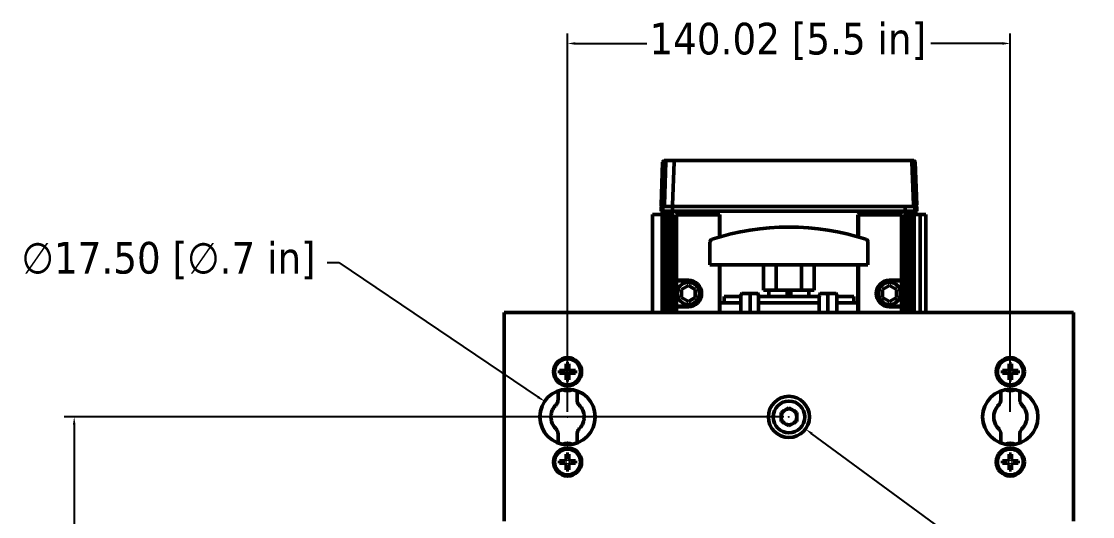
# Model space of a CAD drawing. Header units: millimetres. Extents: x 0 to 3000, y 0 to 3000.
# Drawn here: x 1306 to 1644.7, y 1103.4 to 1259.8 of the extents above; entities that cross this region are included whole.
import ezdxf

# ---------------------------------------------------------------- set-up
doc = ezdxf.new("R2010")
doc.units = ezdxf.units.MM
doc.layers.add('Dimension (ANSI)', color=7, linetype='Continuous', lineweight=25)
doc.layers.add('Visible (ANSI)', color=7, linetype='Continuous', lineweight=50)
doc.styles.add('Note Text (ANSI)', font='tahoma.ttf')
doc.dimstyles.new('Default - mm (ANSI)', dxfattribs={"dimtxt": 10, "dimasz": 2.5, "dimexe": 3.175, "dimexo": 1.6002, "dimgap": 0.8, "dimtad": 0, "dimtoh": 1, "dimrnd": 1e-08, "dimzin": 4, "dimdsep": 46, "dimtxsty": 'Note Text (ANSI)', "dimcen": 0.09, "dimdle": 10, "dimclrd": 256, "dimclre": 256, "dimclrt": 256, "dimadec": 1, "dimazin": 1, "dimtfac": 0.3048, "dimtofl": 0, "dimtmove": 0, "dimatfit": 3, "dimfxl": 1, "dimtolj": 1, "dimtzin": 4, "dimlwd": -1, "dimlwe": -1, "dimarcsym": 0})

# ---------------------------------------------------------------- blocks, each defined once
blk = doc.blocks.new('*D14')
at = {"layer": 'Defpoints', "color": 0, "transparency": 16777216}
for p in [(1618.72, 1252.87), (1478.7, 1134.87), (1618.72, 1134.87)]:
    blk.add_point(p, dxfattribs=at)
at = {"layer": 'Dimension (ANSI)', "transparency": 16777216}
for p, q in [((1478.7, 1136.47), (1478.7, 1256.04)), ((1618.72, 1136.47), (1618.72, 1256.04)), ((1481.2, 1252.87), (1503.81, 1252.87)), ((1616.22, 1252.87), (1593.61, 1252.87))]:
    blk.add_line(p, q, dxfattribs=at)
for points in [[(1481.2, 1253.29), (1481.2, 1252.45), (1478.7, 1252.87)], [(1616.22, 1253.29), (1616.22, 1252.45), (1618.72, 1252.87)]]:
    blk.add_solid(points, dxfattribs=at)
at = {"layer": 'Dimension (ANSI)', "transparency": 16777216, "insert": (1504.61, 1259.41), "char_height": 10, "attachment_point": 1, "style": 'Note Text (ANSI)'}
blk.add_mtext('\\A1;140.02 [5.5 in]', dxfattribs=at)
blk = doc.blocks.new('*D15')
at = {"layer": 'Defpoints', "color": 0, "transparency": 16777216}
for p in [(1471.46, 1139.76), (1485.97, 1129.98)]:
    blk.add_point(p, dxfattribs=at)
at = {"layer": 'Dimension (ANSI)', "transparency": 16777216}
for p, q in [((1402.69, 1183.62), (1406.37, 1183.62)), ((1406.37, 1183.62), (1469.39, 1141.15)), ((1478.63, 1134.87), (1478.81, 1134.87)), ((1478.72, 1134.78), (1478.72, 1134.96))]:
    blk.add_line(p, q, dxfattribs=at)
blk.add_solid([(1469.62, 1141.5), (1469.15, 1140.81), (1471.46, 1139.76)], dxfattribs=at)
at = {"layer": 'Dimension (ANSI)', "transparency": 16777216, "insert": (1306.03, 1190.16), "char_height": 10, "attachment_point": 1, "style": 'Note Text (ANSI)'}
blk.add_mtext('\\A1;∅17.50 [∅.7 in]', dxfattribs=at)
blk = doc.blocks.new('*D16')
at = {"layer": 'Defpoints', "color": 0, "transparency": 16777216}
for p in [(1543.47, 1138.71), (1553.96, 1131.03)]:
    blk.add_point(p, dxfattribs=at)
at = {"layer": 'Dimension (ANSI)', "transparency": 16777216}
for p, q in [((1548.63, 1134.87), (1548.81, 1134.87)), ((1548.72, 1134.78), (1548.72, 1134.96)), ((1639.25, 1068.54), (1555.98, 1129.55)), ((1642.93, 1068.54), (1639.25, 1068.54))]:
    blk.add_line(p, q, dxfattribs=at)
blk.add_solid([(1556.22, 1129.88), (1555.73, 1129.21), (1553.96, 1131.03)], dxfattribs=at)
at = {"layer": 'Dimension (ANSI)', "transparency": 16777216, "insert": (1643.73, 1075.08), "char_height": 10, "attachment_point": 1, "style": 'Note Text (ANSI)'}
blk.add_mtext('\\A1;∅13.00 [∅.5 in]', dxfattribs=at)
blk = doc.blocks.new('*D17')
at = {"layer": 'Defpoints', "color": 0, "transparency": 16777216}
for p in [(1548.72, 1134.87), (1322.72, 253.67), (1548.72, 253.67)]:
    blk.add_point(p, dxfattribs=at)
at = {"layer": 'Dimension (ANSI)', "transparency": 16777216}
for p, q in [((1547.12, 1134.87), (1319.54, 1134.87)), ((1322.72, 1132.37), (1322.72, 743.43)), ((1322.72, 256.17), (1322.72, 645.11)), ((1547.12, 253.67), (1319.54, 253.67))]:
    blk.add_line(p, q, dxfattribs=at)
for points in [[(1322.3, 1132.37), (1323.13, 1132.37), (1322.72, 1134.87)], [(1322.3, 256.17), (1323.13, 256.17), (1322.72, 253.67)]]:
    blk.add_solid(points, dxfattribs=at)
at = {"layer": 'Dimension (ANSI)', "transparency": 16777216, "insert": (1316.18, 645.91), "char_height": 10, "attachment_point": 1, "rotation": 90, "style": 'Note Text (ANSI)'}
blk.add_mtext('\\A1;881.20 [34.7 in]', dxfattribs=at)

msp = doc.modelspace()

# ---------------------------------------------------------------- linework, layer by layer
at = {"layer": 'Visible (ANSI)'}
for p, q in [((1508.7561, 1215.3844), (1508.2847, 1201.8844)), ((1509.2558, 1215.867), (1510.3019, 1215.867)), ((1509.8062, 1215.3844), (1509.3385, 1201.8844)), ((1512.6493, 1215.867), (1510.3019, 1215.867)), ((1512.4101, 1215.3844), (1511.9387, 1201.8844)), ((1518.311, 1215.867), (1579.1132, 1215.867)), ((1584.5144, 1215.867), (1584.5151, 1215.867)), ((1584.5151, 1215.867), (1584.5337, 1215.867)), ((1587.1216, 1215.867), (1584.7742, 1215.867)), ((1587.1216, 1215.867), (1588.1677, 1215.867)), ((1587.6173, 1215.3844), (1588.085, 1201.8844)), ((1588.6674, 1215.3844), (1589.1388, 1201.8844)), ((1508.2939, 1201.367), (1508.8816, 1201.367)), ((1508.2939, 1199.867), (1508.2939, 1201.367)), ((1508.8816, 1199.867), (1508.2939, 1199.867)), ((1508.6399, 1199.867), (1508.6399, 1167.867)), ((1508.677, 1199.867), (1508.677, 1167.867)), ((1508.7696, 1199.867), (1508.7696, 1167.867)), ((1511.6678, 1201.367), (1508.8816, 1201.367)), ((1508.8816, 1201.367), (1508.8816, 1199.867)), ((1508.8816, 1199.867), (1510.502, 1199.867)), ((1508.9183, 1199.867), (1508.9183, 1167.867)), ((1509.123, 1199.867), (1509.123, 1167.867)), ((1509.3838, 1199.867), (1509.3838, 1167.867)), ((1509.7006, 1199.867), (1509.7006, 1167.867)), ((1510.0734, 1199.867), (1510.0734, 1167.867)), ((1510.502, 1199.867), (1510.5099, 1199.867)), ((1510.502, 1199.867), (1510.502, 1167.867)), ((1510.5423, 1199.867), (1510.5099, 1199.867)), ((1510.5423, 1199.867), (1510.5425, 1199.867)), ((1510.5425, 1199.867), (1510.6531, 1199.867)), ((1510.6531, 1199.867), (1510.9911, 1199.867)), ((1510.9911, 1199.867), (1511.0011, 1199.867)), ((1510.9911, 1199.867), (1510.9911, 1167.867)), ((1511.0496, 1199.867), (1511.0011, 1199.867)), ((1511.0496, 1199.867), (1511.2011, 1199.867)), ((1511.2011, 1199.867), (1511.6678, 1199.867)), ((1511.6068, 1199.867), (1511.6068, 1167.867)), ((1511.9178, 1201.367), (1511.6678, 1201.367)), ((1511.6678, 1199.867), (1511.9172, 1199.867)), ((1511.9172, 1199.867), (1511.9178, 1199.867)), ((1511.9172, 1167.867), (1511.9172, 1199.867)), ((1511.9178, 1201.367), (1512.4384, 1201.367)), ((1511.9178, 1199.867), (1511.9178, 1201.367)), ((1512.9161, 1199.867), (1511.9178, 1199.867)), ((1512.4384, 1201.367), (1513.1307, 1201.367)), ((1584.5096, 1199.867), (1512.9161, 1199.867)), ((1584.2925, 1201.367), (1513.1307, 1201.367)), ((1584.2925, 1201.367), (1584.9847, 1201.367)), ((1585.4913, 1199.867), (1584.5096, 1199.867)), ((1584.9856, 1201.367), (1584.9848, 1201.367)), ((1584.9856, 1201.367), (1585.5078, 1201.367)), ((1585.4913, 1199.867), (1585.5164, 1199.867)), ((1585.7578, 1201.367), (1585.5078, 1201.367)), ((1585.5078, 1201.367), (1585.5078, 1199.867)), ((1585.5164, 1199.867), (1585.5164, 1167.867)), ((1585.5164, 1199.867), (1585.7416, 1199.867)), ((1585.7416, 1199.867), (1585.7664, 1199.867)), ((1588.544, 1201.367), (1585.7578, 1201.367)), ((1585.8163, 1199.867), (1585.7664, 1199.867)), ((1585.8163, 1199.867), (1585.8265, 1199.867)), ((1585.8265, 1199.867), (1586.2223, 1199.867)), ((1585.8267, 1167.867), (1585.8267, 1199.867)), ((1586.2223, 1199.867), (1586.3839, 1199.867)), ((1586.3839, 1199.867), (1586.4325, 1199.867)), ((1586.4325, 1199.867), (1586.4425, 1199.867)), ((1586.4425, 1167.867), (1586.4425, 1199.867)), ((1586.4425, 1199.867), (1586.7697, 1199.867)), ((1586.7697, 1199.867), (1586.8911, 1199.867)), ((1586.8911, 1199.867), (1586.8912, 1199.867)), ((1586.8912, 1199.867), (1586.9236, 1199.867)), ((1586.9236, 1199.867), (1586.9315, 1199.867)), ((1586.9315, 1167.867), (1586.9315, 1199.867)), ((1586.9315, 1199.867), (1588.544, 1199.867)), ((1587.3602, 1167.867), (1587.3602, 1199.867)), ((1587.7329, 1167.867), (1587.7329, 1199.867)), ((1588.0497, 1167.867), (1588.0497, 1199.867)), ((1588.3105, 1198.867), (1588.3105, 1199.867)), ((1588.5152, 1198.867), (1588.5152, 1199.867)), ((1588.544, 1201.367), (1589.1317, 1201.367)), ((1588.544, 1199.867), (1588.544, 1201.367)), ((1589.1317, 1199.867), (1588.544, 1199.867)), ((1588.6639, 1198.867), (1588.6639, 1199.867)), ((1588.7565, 1198.867), (1588.7565, 1199.867)), ((1588.7936, 1199.867), (1588.7936, 1198.867)), ((1589.1317, 1199.867), (1589.1317, 1201.367)), ((1505.5945, 1198.867), (1507.6587, 1198.867)), ((1505.5945, 1167.867), (1505.5945, 1198.867)), ((1507.6587, 1198.867), (1508.6399, 1198.867)), ((1513.0168, 1198.767), (1512.9168, 1198.667)), ((1512.9168, 1178.067), (1512.9168, 1198.667)), ((1513.0168, 1198.767), (1513.1168, 1198.867)), ((1513.1168, 1198.667), (1513.0168, 1198.767)), ((1513.1168, 1198.867), (1526.7168, 1198.867)), ((1513.1168, 1198.667), (1526.7168, 1198.667)), ((1513.1168, 1178.067), (1513.1168, 1198.667)), ((1526.8168, 1198.767), (1526.7168, 1198.867)), ((1526.7168, 1198.667), (1526.8168, 1198.767)), ((1526.7168, 1198.667), (1526.7168, 1191.6979)), ((1526.8168, 1198.767), (1526.9168, 1198.667)), ((1526.9168, 1198.667), (1526.9168, 1191.7565)), ((1570.6168, 1198.767), (1570.5168, 1198.667)), ((1570.5168, 1191.7565), (1570.5168, 1198.667)), ((1570.6168, 1198.767), (1570.7168, 1198.867)), ((1570.7168, 1198.667), (1570.6168, 1198.767)), ((1570.7168, 1198.867), (1584.3168, 1198.867)), ((1570.7168, 1198.667), (1584.3168, 1198.667)), ((1570.7168, 1191.6979), (1570.7168, 1198.667)), ((1584.4168, 1198.767), (1584.3168, 1198.867)), ((1584.4168, 1198.767), (1584.3168, 1198.667)), ((1584.3168, 1198.667), (1584.3168, 1178.067)), ((1584.5168, 1198.667), (1584.4168, 1198.767)), ((1584.5168, 1198.667), (1584.5168, 1178.067)), ((1588.2715, 1198.867), (1590.2218, 1198.867)), ((1588.2715, 1167.867), (1588.2715, 1198.867)), ((1590.2218, 1198.867), (1592.0391, 1198.867)), ((1590.2218, 1198.867), (1590.2218, 1167.867)), ((1592.0391, 1167.867), (1592.0391, 1198.867)), ((1523.7168, 1190.0285), (1523.7168, 1182.867)), ((1573.7168, 1190.0285), (1573.7168, 1182.867)), ((1526.6309, 1182.867), (1523.7168, 1182.867)), ((1523.7168, 1182.867), (1523.7168, 1182.867)), ((1526.6309, 1182.867), (1532.1863, 1182.867)), ((1526.7168, 1182.867), (1526.7168, 1167.867)), ((1526.9168, 1182.867), (1526.9168, 1167.867)), ((1532.1863, 1182.867), (1544.0536, 1182.867)), ((1540.7168, 1174.867), (1540.7168, 1182.867)), ((1544.0536, 1182.867), (1545.1318, 1182.867)), ((1544.7168, 1174.867), (1544.7168, 1182.867)), ((1548.6574, 1182.867), (1545.1318, 1182.867)), ((1548.6574, 1182.867), (1548.7761, 1182.867)), ((1552.3018, 1182.867), (1548.7761, 1182.867)), ((1552.3018, 1182.867), (1553.3799, 1182.867)), ((1552.7168, 1174.867), (1552.7168, 1182.867)), ((1553.3799, 1182.867), (1565.2473, 1182.867)), ((1556.7168, 1174.867), (1556.7168, 1182.867)), ((1565.2473, 1182.867), (1570.8026, 1182.867)), ((1570.5168, 1167.867), (1570.5168, 1182.867)), ((1570.7168, 1167.867), (1570.7168, 1182.867)), ((1573.7167, 1182.867), (1570.8026, 1182.867)), ((1573.7167, 1182.867), (1573.7168, 1182.867)), ((1512.9168, 1178.067), (1513.0168, 1177.967)), ((1512.9168, 1178.067), (1512.9168, 1169.867)), ((1513.0168, 1177.967), (1513.1168, 1178.067)), ((1513.0168, 1177.967), (1513.1168, 1177.867)), ((1516.9168, 1178.067), (1513.1168, 1178.067)), ((1513.1168, 1177.867), (1513.1168, 1169.867)), ((1516.9168, 1177.867), (1513.1168, 1177.867)), ((1516.9168, 1176.367), (1514.7517, 1175.117)), ((1519.0818, 1175.117), (1516.9168, 1176.367)), ((1580.5168, 1176.367), (1578.3517, 1175.117)), ((1584.3168, 1178.067), (1580.5168, 1178.067)), ((1584.3168, 1177.867), (1580.5168, 1177.867)), ((1582.6818, 1175.117), (1580.5168, 1176.367)), ((1584.3168, 1178.067), (1584.4168, 1177.967)), ((1584.4168, 1177.967), (1584.3168, 1177.867)), ((1584.3168, 1169.867), (1584.3168, 1177.867)), ((1584.4168, 1177.967), (1584.5168, 1178.067)), ((1584.5168, 1169.667), (1584.5168, 1178.067)), ((1514.7517, 1172.617), (1514.7517, 1175.117)), ((1514.7517, 1172.617), (1516.9168, 1171.367)), ((1516.9168, 1171.367), (1519.0818, 1172.617)), ((1519.0818, 1175.117), (1519.0818, 1172.617)), ((1528.2168, 1170.867), (1528.2168, 1172.867)), ((1528.2168, 1172.867), (1528.5697, 1172.867)), ((1533.5403, 1172.867), (1528.5697, 1172.867)), ((1533.5403, 1172.867), (1533.5403, 1167.867)), ((1536.6985, 1173.867), (1533.808, 1173.867)), ((1536.4309, 1172.867), (1536.4309, 1167.867)), ((1538.8397, 1173.867), (1536.6985, 1173.867)), ((1539.1073, 1172.867), (1558.3262, 1172.867)), ((1539.1073, 1172.867), (1539.1073, 1167.867)), ((1540.7168, 1174.867), (1544.7168, 1174.867)), ((1542.3868, 1174.867), (1542.3868, 1172.867)), ((1544.7168, 1174.867), (1552.7168, 1174.867)), ((1548.1365, 1174.867), (1548.1365, 1172.867)), ((1549.297, 1172.867), (1549.297, 1174.867)), ((1552.7168, 1174.867), (1556.7168, 1174.867)), ((1555.0468, 1174.867), (1555.0468, 1172.867)), ((1558.3262, 1172.867), (1558.3262, 1167.867)), ((1560.735, 1173.867), (1558.5939, 1173.867)), ((1563.6256, 1173.867), (1560.735, 1173.867)), ((1561.0027, 1172.867), (1561.0027, 1167.867)), ((1568.8638, 1172.867), (1563.8932, 1172.867)), ((1563.8932, 1167.867), (1563.8932, 1172.867)), ((1568.8638, 1172.867), (1569.2168, 1172.867)), ((1569.2168, 1172.867), (1569.2168, 1170.867)), ((1578.3517, 1172.617), (1578.3517, 1175.117)), ((1578.3517, 1172.617), (1580.5168, 1171.367)), ((1580.5168, 1171.367), (1582.6818, 1172.617)), ((1582.6818, 1175.117), (1582.6818, 1172.617)), ((1512.9168, 1167.867), (1512.9168, 1169.867)), ((1513.1168, 1169.667), (1512.9168, 1169.867)), ((1512.9168, 1169.867), (1516.9168, 1169.867)), ((1513.1168, 1169.667), (1516.9168, 1169.667)), ((1513.1168, 1167.867), (1513.1168, 1169.667)), ((1528.2168, 1170.867), (1526.9168, 1170.867)), ((1528.5697, 1170.867), (1528.2168, 1170.867)), ((1528.5697, 1170.867), (1533.5403, 1170.867)), ((1558.3262, 1170.867), (1539.1073, 1170.867)), ((1539.1073, 1170.867), (1558.3262, 1170.867)), ((1563.8932, 1170.867), (1568.8638, 1170.867)), ((1569.2168, 1170.867), (1568.8638, 1170.867)), ((1570.5168, 1170.867), (1569.2168, 1170.867)), ((1580.5168, 1169.867), (1584.3168, 1169.867)), ((1580.5168, 1169.667), (1584.3168, 1169.667)), ((1584.4168, 1169.767), (1584.3168, 1169.867)), ((1584.4168, 1169.767), (1584.3168, 1169.667)), ((1584.3168, 1169.667), (1584.3168, 1167.867)), ((1584.5168, 1169.667), (1584.4168, 1169.767)), ((1584.5168, 1169.667), (1584.5168, 1167.867)), ((1458.7168, 1167.867), (1638.7168, 1167.867)), ((1458.7168, 1164.867), (1458.7168, 1167.867)), ((1638.7168, 1167.867), (1638.7168, 1164.867)), ((1458.7168, 1164.867), (1458.7168, 1104.867)), ((1638.7168, 1104.867), (1638.7168, 1164.867)), ((1478.3168, 1150.017), (1478.3168, 1151.617)), ((1478.3168, 1151.617), (1479.1168, 1151.617)), ((1479.1168, 1151.617), (1479.1168, 1150.017)), ((1618.3168, 1150.017), (1618.3168, 1151.617)), ((1618.3168, 1151.617), (1619.1168, 1151.617)), ((1619.1168, 1151.617), (1619.1168, 1150.017)), ((1476.2168, 1148.717), (1476.2168, 1149.517)), ((1476.2168, 1149.517), (1477.8168, 1149.517)), ((1477.8168, 1148.717), (1476.2168, 1148.717)), ((1478.3168, 1146.617), (1478.3168, 1148.217)), ((1479.1168, 1148.217), (1479.1168, 1146.617)), ((1479.6168, 1149.517), (1481.2168, 1149.517)), ((1481.2168, 1148.717), (1479.6168, 1148.717)), ((1481.2168, 1149.517), (1481.2168, 1148.717)), ((1616.2168, 1148.717), (1616.2168, 1149.517)), ((1616.2168, 1149.517), (1617.8168, 1149.517)), ((1617.8168, 1148.717), (1616.2168, 1148.717)), ((1618.3168, 1146.617), (1618.3168, 1148.217)), ((1619.1168, 1148.217), (1619.1168, 1146.617)), ((1619.6168, 1149.517), (1621.2168, 1149.517)), ((1621.2168, 1148.717), (1619.6168, 1148.717)), ((1621.2168, 1149.517), (1621.2168, 1148.717)), ((1479.1168, 1146.617), (1478.3168, 1146.617)), ((1619.1168, 1146.617), (1618.3168, 1146.617)), ((1475.7168, 1141.7408), (1475.7168, 1143.0869)), ((1475.7168, 1141.0059), (1475.7168, 1141.7408)), ((1481.7168, 1143.0869), (1481.7168, 1141.7408)), ((1481.7168, 1141.7408), (1481.7168, 1141.6876)), ((1481.7168, 1141.0535), (1481.7168, 1141.6876)), ((1615.7168, 1141.7408), (1615.7168, 1143.0869)), ((1615.7168, 1141.0059), (1615.7168, 1141.7408)), ((1621.7168, 1143.0869), (1621.7168, 1141.7408)), ((1621.7168, 1141.7408), (1621.7168, 1141.6876)), ((1621.7168, 1141.0535), (1621.7168, 1141.6876)), ((1475.7168, 1140.7026), (1475.7168, 1141.0059)), ((1475.7168, 1140.327), (1475.7168, 1140.7026)), ((1481.7168, 1140.327), (1481.7168, 1141.0535)), ((1615.7168, 1140.7026), (1615.7168, 1141.0059)), ((1615.7168, 1140.327), (1615.7168, 1140.7026)), ((1621.7168, 1140.327), (1621.7168, 1141.0535)), ((1548.7168, 1137.727), (1546.2168, 1136.2836)), ((1546.2168, 1133.4503), (1546.2168, 1136.2836)), ((1551.2168, 1136.2836), (1548.7168, 1137.727)), ((1551.2168, 1133.4503), (1551.2168, 1136.2836)), ((1546.2168, 1133.4503), (1548.7168, 1132.007)), ((1548.7168, 1132.007), (1551.2168, 1133.4503)), ((1475.7168, 1129.4069), (1475.7168, 1128.6804)), ((1475.7168, 1128.6804), (1475.7168, 1128.0463)), ((1475.7168, 1127.9931), (1475.7168, 1128.0463)), ((1475.7168, 1126.647), (1475.7168, 1127.9931)), ((1481.7168, 1129.4069), (1481.7168, 1129.0313)), ((1481.7168, 1128.728), (1481.7168, 1129.0313)), ((1481.7168, 1128.728), (1481.7168, 1127.9931)), ((1481.7168, 1127.9931), (1481.7168, 1126.647)), ((1615.7168, 1129.4069), (1615.7168, 1128.6804)), ((1615.7168, 1128.6804), (1615.7168, 1128.0463)), ((1615.7168, 1127.9931), (1615.7168, 1128.0463)), ((1615.7168, 1126.647), (1615.7168, 1127.9931)), ((1621.7168, 1129.4069), (1621.7168, 1129.0313)), ((1621.7168, 1128.728), (1621.7168, 1129.0313)), ((1621.7168, 1128.728), (1621.7168, 1127.9931)), ((1621.7168, 1127.9931), (1621.7168, 1126.647)), ((1478.3168, 1121.517), (1478.3168, 1123.117)), ((1478.3168, 1123.117), (1479.1168, 1123.117)), ((1479.1168, 1123.117), (1479.1168, 1121.517)), ((1618.3168, 1121.517), (1618.3168, 1123.117)), ((1618.3168, 1123.117), (1619.1168, 1123.117)), ((1619.1168, 1123.117), (1619.1168, 1121.517)), ((1476.2168, 1120.217), (1476.2168, 1121.017)), ((1476.2168, 1121.017), (1477.8168, 1121.017)), ((1477.8168, 1120.217), (1476.2168, 1120.217)), ((1478.3168, 1118.117), (1478.3168, 1119.717)), ((1479.1168, 1118.117), (1478.3168, 1118.117)), ((1479.1168, 1119.717), (1479.1168, 1118.117)), ((1479.6168, 1121.017), (1481.2168, 1121.017)), ((1481.2168, 1120.217), (1479.6168, 1120.217)), ((1481.2168, 1121.017), (1481.2168, 1120.217)), ((1616.2168, 1120.217), (1616.2168, 1121.017)), ((1616.2168, 1121.017), (1617.8168, 1121.017)), ((1617.8168, 1120.217), (1616.2168, 1120.217)), ((1618.3168, 1118.117), (1618.3168, 1119.717)), ((1619.1168, 1118.117), (1618.3168, 1118.117)), ((1619.1168, 1119.717), (1619.1168, 1118.117)), ((1619.6168, 1121.017), (1621.2168, 1121.017)), ((1621.2168, 1120.217), (1619.6168, 1120.217)), ((1621.2168, 1121.017), (1621.2168, 1120.217)), ((1458.7168, 1101.867), (1458.7168, 1104.867)), ((1638.7168, 1104.867), (1638.7168, 1101.867))]:
    msp.add_line(p, q, dxfattribs=at)
for centre, radius in [((1516.9168, 1173.867), 3.5), ((1580.5168, 1173.867), 3.5), ((1478.7168, 1149.117), 4.45), ((1478.7168, 1149.117), 4.1368), ((1478.7168, 1149.117), 4.1), ((1618.7168, 1149.117), 4.45), ((1618.7168, 1149.117), 4.1368), ((1618.7168, 1149.117), 4.1), ((1478.7168, 1134.867), 8.75), ((1618.7168, 1134.867), 8.75), ((1548.7168, 1134.867), 6.5), ((1548.7168, 1134.867), 5), ((1478.7168, 1120.617), 4.45), ((1478.7168, 1120.617), 4.1368), ((1478.7168, 1120.617), 4.1), ((1618.7168, 1120.617), 4.45), ((1618.7168, 1120.617), 4.1368), ((1618.7168, 1120.617), 4.1)]:
    msp.add_circle(centre, radius, dxfattribs=at)
for centre, radius, start, end in [((1509.2558, 1215.367), 0.5, 90, 178), ((1512.9098, 1215.367), 0.5, 90, 178), ((1584.5144, 1215.367), 0.5, 90, 90.012834), ((1588.1677, 1215.367), 0.5, 2, 90), ((1508.7844, 1201.867), 0.5, 178, 270), ((1512.4384, 1201.867), 0.5, 177.999739, 270), ((1584.9848, 1201.867), 0.5, 269.996868, 270), ((1588.6392, 1201.867), 0.5, 270, 2), ((1548.7168, 1116.9182), 77.9488, 71.826481, 108.173519), ((1524.7168, 1190.0285), 1, 108.173519, 180), ((1572.7168, 1190.0285), 1, 0, 71.826481), ((1516.9168, 1173.867), 4.2, 270, 89.999999), ((1516.9168, 1173.867), 4, 270, 90), ((1580.5168, 1173.867), 4.2, 90, 269.999999), ((1580.5168, 1173.867), 4, 90, 270), ((1477.8168, 1150.017), 0.5, 270, 0), ((1477.8168, 1148.217), 0.5, 0, 90), ((1479.6168, 1150.017), 0.5, 180, 270), ((1479.6168, 1148.217), 0.5, 90, 180), ((1617.8168, 1150.017), 0.5, 270, 0), ((1617.8168, 1148.217), 0.5, 0, 90), ((1619.6168, 1150.017), 0.5, 180, 270), ((1619.6168, 1148.217), 0.5, 90, 180), ((1478.7168, 1147.617), 4.45, 248.809855, 291.190145), ((1618.7168, 1147.617), 4.45, 248.809855, 291.190145), ((1548.7168, 1134.867), 2.5, 127.806243, 180), ((1548.7168, 1134.867), 2.5, 180, 232.193757), ((1548.7168, 1134.867), 2.5, 67.806243, 112.193757), ((1548.7168, 1134.867), 2.5, 0, 52.193757), ((1548.7168, 1134.867), 2.5, 307.806243, 0), ((1548.7168, 1134.867), 2.5, 247.806243, 292.193757), ((1478.7168, 1122.117), 4.45, 68.809855, 111.190145), ((1618.7168, 1122.117), 4.45, 68.809855, 111.190145), ((1477.8168, 1121.517), 0.5, 270, 0), ((1479.6168, 1121.517), 0.5, 180, 270), ((1617.8168, 1121.517), 0.5, 270, 0), ((1619.6168, 1121.517), 0.5, 180, 270), ((1477.8168, 1119.717), 0.5, 0, 90), ((1479.6168, 1119.717), 0.5, 90, 180), ((1617.8168, 1119.717), 0.5, 0, 90), ((1619.6168, 1119.717), 0.5, 90, 180)]:
    msp.add_arc(centre, radius, start, end, dxfattribs=at)
for centre, major_axis, ratio, start_param, end_param in [((1533.808, 1172.867), (0, 1), 0.26764386, 0, 1.57079633), ((1536.6985, 1172.867), (0, 1), 0.26764386, 0, 1.57079633), ((1538.8397, 1172.867), (0, 1), 0.26764386, 4.71238898, 6.28318531), ((1558.5939, 1172.867), (0, 1), 0.26764386, 0, 1.57079633), ((1560.735, 1172.867), (0, 1), 0.26764386, 4.71238898, 6.28318531), ((1563.6256, 1172.867), (0, 1), 0.26764386, 4.71238898, 6.28318531), ((1473.8971, 1139.3872), (-1.5015, -1.1084), 0.71825774, 1.78247755, 1.82113292), ((1478.6976, 1134.8434), (3.3486, 4.0828), 0.99705043, 6.13166026, 6.18137365), ((1613.8971, 1139.3872), (-1.5015, -1.1084), 0.71825774, 1.78247755, 1.82113292), ((1618.6976, 1134.8434), (3.3486, 4.0828), 0.99705043, 6.13166026, 6.18137365), ((1478.736, 1134.8905), (-3.3477, -4.0835), 0.99705027, 6.13143901, 6.18115172), ((1618.736, 1134.8905), (-3.3477, -4.0835), 0.99705027, 6.13143901, 6.18115172), ((1483.4768, 1130.3893), (-1.4408, -1.1013), 0.70066102, 4.90585627, 4.94558803), ((1623.4768, 1130.3893), (-1.4408, -1.1013), 0.70066102, 4.90585627, 4.94558803)]:
    msp.add_ellipse(centre, major_axis=major_axis, ratio=ratio, start_param=start_param, end_param=end_param, dxfattribs=at)
for points, knots in [([(1508.878, 1206.992), (1508.878, 1206.992), (1508.8807, 1206.9995), (1508.8913, 1207.0365), (1508.9019, 1207.0798), (1508.9312, 1207.2245), (1508.9518, 1207.3477), (1508.9988, 1207.6847), (1509.0262, 1207.9189), (1509.08, 1208.4697), (1509.1068, 1208.7993), (1509.1531, 1209.5), (1509.1732, 1209.8806), (1509.2029, 1210.6409), (1509.2129, 1211.03), (1509.2218, 1211.7627), (1509.221, 1212.1159), (1509.2097, 1212.7414), (1509.1992, 1213.0225), (1509.172, 1213.4737), (1509.1543, 1213.6537), (1509.131, 1213.8073), (1509.1236, 1213.8414), (1509.1207, 1213.8522), (1509.1205, 1213.8531), (1509.1205, 1213.8531)], [0.089850698, 0.089850698, 0.089850698, 0.089850698, 0.114812478, 0.114812478, 0.163676541, 0.163676541, 0.242367655, 0.242367655, 0.344015533, 0.344015533, 0.455704204, 0.455704204, 0.569685138, 0.569685138, 0.684221053, 0.684221053, 0.797941166, 0.797941166, 0.910667641, 0.910667641, 1.021420702, 1.021420702, 1.070454656, 1.070454656, 1.078532888, 1.078532888, 1.078532888, 1.078532888]), ([(1510.3019, 1215.867), (1510.3009, 1215.867), (1510.2999, 1215.867), (1510.2331, 1215.8665), (1510.1681, 1215.8529), (1510.0482, 1215.8015), (1509.9942, 1215.7645), (1509.9035, 1215.6718), (1509.8676, 1215.617), (1509.8207, 1215.5019), (1509.8083, 1215.4436), (1509.8062, 1215.3844)], [-0.157273389, -0.157273389, -0.157273389, -0.157273389, -0.1569561803, -0.1569561803, -0.1370728118, -0.1370728118, -0.1175383566, -0.1175383566, -0.0980073489, -0.0980073489, -0.0802248322, -0.0802248322, -0.0802248322, -0.0802248322]), ([(1512.9098, 1215.867), (1512.9093, 1215.867), (1512.9084, 1215.867), (1512.9069, 1215.867), (1512.9045, 1215.867), (1512.9007, 1215.867), (1512.8947, 1215.867), (1512.8939, 1215.867), (1512.893, 1215.867), (1512.8921, 1215.867), (1512.887, 1215.867), (1512.8807, 1215.867), (1512.8721, 1215.867), (1512.863, 1215.867), (1512.8514, 1215.867), (1512.8362, 1215.867), (1512.8226, 1215.867), (1512.8061, 1215.867), (1512.7861, 1215.867), (1512.7681, 1215.867), (1512.7473, 1215.867), (1512.723, 1215.867), (1512.7013, 1215.867), (1512.6768, 1215.867), (1512.6493, 1215.867)], [0.245585066, 0.245585066, 0.245585066, 0.245585066, 0.337563623, 0.337563623, 0.337563623, 0.480239975, 0.480239975, 0.480239975, 0.5, 0.5, 0.5, 0.608249757, 0.608249757, 0.608249757, 0.722998912, 0.722998912, 0.722998912, 0.825696001, 0.825696001, 0.825696001, 0.917603072, 0.917603072, 0.917603072, 0.999999951, 0.999999951, 0.999999951, 0.999999951]), ([(1518.311, 1215.867), (1518.132, 1215.867), (1517.9529, 1215.867), (1517.7747, 1215.867), (1517.6157, 1215.867), (1517.4575, 1215.867), (1517.3004, 1215.867), (1517.1485, 1215.867), (1516.9978, 1215.867), (1516.8488, 1215.867), (1516.6894, 1215.867), (1516.532, 1215.867), (1516.3772, 1215.867), (1516.3248, 1215.867), (1516.2727, 1215.867), (1516.2209, 1215.867), (1516.1041, 1215.867), (1515.9889, 1215.867), (1515.8756, 1215.867), (1515.698, 1215.867), (1515.5251, 1215.867), (1515.3581, 1215.867), (1515.1772, 1215.867), (1515.0033, 1215.867), (1514.838, 1215.867), (1514.7014, 1215.867), (1514.5707, 1215.867), (1514.4466, 1215.867), (1514.4111, 1215.867), (1514.3762, 1215.867), (1514.3418, 1215.867), (1514.1857, 1215.867), (1514.0407, 1215.867), (1513.9082, 1215.867), (1513.7829, 1215.867), (1513.6687, 1215.867), (1513.5663, 1215.867), (1513.4731, 1215.867), (1513.3895, 1215.867), (1513.316, 1215.867), (1513.3083, 1215.867), (1513.3007, 1215.867), (1513.2932, 1215.867), (1513.2361, 1215.867), (1513.1854, 1215.867), (1513.1412, 1215.867), (1513.096, 1215.867), (1513.0576, 1215.867), (1513.0258, 1215.867), (1512.9971, 1215.867), (1512.9738, 1215.867), (1512.9558, 1215.867), (1512.9396, 1215.867), (1512.9278, 1215.867), (1512.9201, 1215.867), (1512.9132, 1215.867), (1512.9098, 1215.867), (1512.9098, 1215.867)], [0, 0, 0, 0, 0.06272074, 0.06272074, 0.06272074, 0.11864911, 0.11864911, 0.11864911, 0.1726983, 0.1726983, 0.1726983, 0.23045753, 0.23045753, 0.23045753, 0.25, 0.25, 0.25, 0.29409502, 0.29409502, 0.29409502, 0.36321937, 0.36321937, 0.36321937, 0.43813249, 0.43813249, 0.43813249, 0.5, 0.5, 0.5, 0.51766733, 0.51766733, 0.51766733, 0.59789728, 0.59789728, 0.59789728, 0.67372511, 0.67372511, 0.67372511, 0.74276478, 0.74276478, 0.74276478, 0.75, 0.75, 0.75, 0.80517387, 0.80517387, 0.80517387, 0.86151729, 0.86151729, 0.86151729, 0.91237546, 0.91237546, 0.91237546, 0.95829423, 0.95829423, 0.95829423, 1, 1, 1, 1]), ([(1575.9695, 1215.867), (1575.9905, 1215.867), (1576.0064, 1215.867), (1576.0136, 1215.867), (1576.0143, 1215.867), (1576.0149, 1215.867), (1576.0149, 1215.867), (1576.015, 1215.867), (1576.015, 1215.867), (1576.0151, 1215.867), (1576.0151, 1215.867), (1576.0151, 1215.867), (1576.0151, 1215.867), (1576.0151, 1215.867), (1576.0151, 1215.867), (1576.0151, 1215.867)], [0, 0, 0, 0, 0.215816542, 0.215816542, 0.256280512, 0.256280512, 0.26707087, 0.26707087, 0.272466048, 0.272466048, 0.275163636, 0.275163636, 0.276512431, 0.276512431, 0.277185191, 0.277185191, 0.277185191, 0.277185191]), ([(1584.5142, 1215.867), (1584.5142, 1215.867), (1584.5064, 1215.867), (1584.4907, 1215.867), (1584.4766, 1215.867), (1584.4562, 1215.867), (1584.4292, 1215.867), (1584.4032, 1215.867), (1584.3711, 1215.867), (1584.3328, 1215.867), (1584.2918, 1215.867), (1584.2439, 1215.867), (1584.1888, 1215.867), (1584.1702, 1215.867), (1584.1508, 1215.867), (1584.1306, 1215.867), (1584.0849, 1215.867), (1584.0352, 1215.867), (1583.9815, 1215.867), (1583.8972, 1215.867), (1583.8031, 1215.867), (1583.6995, 1215.867), (1583.5871, 1215.867), (1583.4636, 1215.867), (1583.3296, 1215.867), (1583.219, 1215.867), (1583.1013, 1215.867), (1582.9772, 1215.867), (1582.9417, 1215.867), (1582.9058, 1215.867), (1582.8693, 1215.867), (1582.7035, 1215.867), (1582.527, 1215.867), (1582.3415, 1215.867), (1582.1662, 1215.867), (1581.9829, 1215.867), (1581.7932, 1215.867), (1581.6204, 1215.867), (1581.4424, 1215.867), (1581.2604, 1215.867), (1581.2413, 1215.867), (1581.2221, 1215.867), (1581.2029, 1215.867), (1581.0568, 1215.867), (1580.9081, 1215.867), (1580.7575, 1215.867), (1580.6036, 1215.867), (1580.4477, 1215.867), (1580.2903, 1215.867), (1580.1483, 1215.867), (1580.0051, 1215.867), (1579.8613, 1215.867), (1579.7313, 1215.867), (1579.6009, 1215.867), (1579.4701, 1215.867), (1579.3513, 1215.867), (1579.2322, 1215.867), (1579.1132, 1215.867)], [0, 0, 0, 0, 0.062723812, 0.062723812, 0.062723812, 0.118655404, 0.118655404, 0.118655404, 0.17270728, 0.17270728, 0.17270728, 0.230468046, 0.230468046, 0.230468046, 0.25, 0.25, 0.25, 0.294105674, 0.294105674, 0.294105674, 0.363227831, 0.363227831, 0.363227831, 0.438136168, 0.438136168, 0.438136168, 0.5, 0.5, 0.5, 0.517663964, 0.517663964, 0.517663964, 0.597886906, 0.597886906, 0.597886906, 0.673710205, 0.673710205, 0.673710205, 0.742748236, 0.742748236, 0.742748236, 0.75, 0.75, 0.75, 0.805157924, 0.805157924, 0.805157924, 0.861503722, 0.861503722, 0.861503722, 0.912365648, 0.912365648, 0.912365648, 0.958289085, 0.958289085, 0.958289085, 1, 1, 1, 1]), ([(1584.4189, 1215.867), (1584.4189, 1215.867), (1584.4189, 1215.867), (1584.419, 1215.867), (1584.419, 1215.867), (1584.4195, 1215.867), (1584.4203, 1215.867), (1584.4249, 1215.867), (1584.4313, 1215.867), (1584.4491, 1215.867), (1584.4651, 1215.8669), (1584.4753, 1215.8669)], [0.078630439, 0.078630439, 0.078630439, 0.078630439, 0.079915788, 0.079915788, 0.08708743, 0.08708743, 0.108602613, 0.108602613, 0.173151396, 0.173151396, 0.258467544, 0.258467544, 0.258467544, 0.258467544]), ([(1584.7742, 1215.867), (1584.6914, 1215.867), (1584.6033, 1215.867), (1584.5355, 1215.867), (1584.5337, 1215.867)], [0, 0, 0, 0, 0.25, 0.256777054, 0.256777054, 0.256777054, 0.256777054]), ([(1587.1216, 1215.867), (1587.1226, 1215.867), (1587.1237, 1215.867), (1587.1905, 1215.8665), (1587.2555, 1215.8529), (1587.3754, 1215.8015), (1587.4293, 1215.7645), (1587.52, 1215.6718), (1587.556, 1215.617), (1587.6028, 1215.5019), (1587.6153, 1215.4436), (1587.6173, 1215.3844)], [-0.0003172087, -0.0003172087, -0.0003172087, -0.0003172087, 0, 0, 0.0198833685, 0.0198833685, 0.0394178237, 0.0394178237, 0.0589488314, 0.0589488314, 0.0767313481, 0.0767313481, 0.0767313481, 0.0767313481]), ([(1588.3024, 1213.8526), (1588.3024, 1213.8526), (1588.3017, 1213.8501), (1588.2975, 1213.8327), (1588.2917, 1213.8042), (1588.276, 1213.7023), (1588.2653, 1213.6102), (1588.2426, 1213.344), (1588.2309, 1213.1485), (1588.2119, 1212.6673), (1588.2053, 1212.3655), (1588.2018, 1211.7067), (1588.2051, 1211.3403), (1588.222, 1210.601), (1588.2356, 1210.2191), (1588.2718, 1209.4694), (1588.2954, 1209.093), (1588.3475, 1208.4216), (1588.3764, 1208.1159), (1588.4356, 1207.5939), (1588.4669, 1207.3707), (1588.5078, 1207.1428), (1588.5203, 1207.0838), (1588.538, 1207.0128), (1588.5448, 1206.9927), (1588.5448, 1206.9927)], [0.098075861, 0.098075861, 0.098075861, 0.098075861, 0.112205228, 0.112205228, 0.152874597, 0.152874597, 0.220611893, 0.220611893, 0.314206533, 0.314206533, 0.423213037, 0.423213037, 0.535566595, 0.535566595, 0.647523238, 0.647523238, 0.763685351, 0.763685351, 0.876332905, 0.876332905, 0.990632821, 0.990632821, 1.043717518, 1.043717518, 1.085130518, 1.085130518, 1.085130518, 1.085130518]), ([(1509.3385, 1201.8844), (1509.3383, 1201.8786), (1509.3382, 1201.8728), (1509.3382, 1201.8019), (1509.3508, 1201.7374), (1509.3999, 1201.6169), (1509.4358, 1201.5621), (1509.5266, 1201.4694), (1509.5805, 1201.4325), (1509.7004, 1201.381), (1509.7654, 1201.3674), (1509.8322, 1201.367), (1509.8332, 1201.367), (1509.8343, 1201.367)], [-0.080224816, -0.080224816, -0.080224816, -0.080224816, -0.0784780742, -0.0784780742, -0.0589488075, -0.0589488075, -0.0394177966, -0.0394177966, -0.0198833473, -0.0198833473, 0, 0, 0.0003172061, 0.0003172061, 0.0003172061, 0.0003172061]), ([(1584.9489, 1201.367), (1584.9383, 1201.367), (1584.9208, 1201.367), (1584.9045, 1201.367), (1584.8997, 1201.367), (1584.8945, 1201.367), (1584.8931, 1201.367), (1584.8917, 1201.367), (1584.8913, 1201.367), (1584.8909, 1201.367), (1584.8907, 1201.367), (1584.8907, 1201.367), (1584.8907, 1201.367), (1584.8907, 1201.367)], [0, 0, 0, 0, 0.091803922, 0.091803922, 0.137680247, 0.137680247, 0.160945858, 0.160945858, 0.172839525, 0.172839525, 0.181759767, 0.181759767, 0.181769237, 0.181769237, 0.181769237, 0.181769237]), ([(1587.5893, 1201.367), (1587.5903, 1201.367), (1587.5914, 1201.367), (1587.6582, 1201.3674), (1587.7232, 1201.381), (1587.8431, 1201.4325), (1587.897, 1201.4694), (1587.9877, 1201.5621), (1588.0237, 1201.6169), (1588.0727, 1201.7374), (1588.0853, 1201.8019), (1588.0853, 1201.8728), (1588.0852, 1201.8786), (1588.085, 1201.8844)], [-0.1572733544, -0.1572733544, -0.1572733544, -0.1572733544, -0.1569561483, -0.1569561483, -0.1370728011, -0.1370728011, -0.1175383518, -0.1175383518, -0.0980073408, -0.0980073408, -0.0784780742, -0.0784780742, -0.0767313323, -0.0767313323, -0.0767313323, -0.0767313323]), ([(1474.991, 1138.5657), (1474.9762, 1138.5508), (1474.9615, 1138.5359), (1474.7579, 1138.3259), (1474.5686, 1138.0977), (1474.2603, 1137.6537), (1474.1354, 1137.44), (1474.035, 1137.2426)], [-0.479423418, -0.479423418, -0.479423418, -0.479423418, -0.473148892, -0.473148892, -0.3916473, -0.3916473, -0.319852295, -0.319852295, -0.319852295, -0.319852295]), ([(1475.7168, 1140.327), (1475.7163, 1140.0785), (1475.6776, 1139.8198), (1475.511, 1139.2875), (1475.3312, 1138.9564), (1475.0997, 1138.682), (1475.0705, 1138.6492), (1475.0404, 1138.617)], [1.33961209, 1.33961209, 1.33961209, 1.33961209, 1.416913032, 1.416913032, 1.511574515, 1.511574515, 1.524648934, 1.524648934, 1.524648934, 1.524648934]), ([(1482.4426, 1138.5657), (1482.2226, 1138.7874), (1482.0329, 1139.0664), (1481.7791, 1139.6795), (1481.7168, 1140.0142), (1481.7168, 1140.327)], [0.189454105, 0.189454105, 0.189454105, 0.189454105, 0.283246664, 0.283246664, 0.378288177, 0.378288177, 0.378288177, 0.378288177]), ([(1483.9405, 1134.3423), (1483.9535, 1134.4731), (1483.9629, 1134.6159), (1483.9701, 1134.9916), (1483.9591, 1135.2336), (1483.8915, 1135.8241), (1483.8038, 1136.2346), (1483.5129, 1137.0452), (1483.309, 1137.4447), (1482.9418, 1137.9931), (1482.7886, 1138.1895), (1482.6223, 1138.3755)], [-2.155801653, -2.155801653, -2.155801653, -2.155801653, -2.103195601, -2.103195601, -2.02403187, -2.02403187, -1.900158065, -1.900158065, -1.776284259, -1.776284259, -1.702145938, -1.702145938, -1.702145938, -1.702145938]), ([(1614.991, 1138.5657), (1614.9762, 1138.5508), (1614.9615, 1138.5359), (1614.7579, 1138.3259), (1614.5686, 1138.0977), (1614.2603, 1137.6537), (1614.1354, 1137.44), (1614.035, 1137.2426)], [-0.479423418, -0.479423418, -0.479423418, -0.479423418, -0.473148892, -0.473148892, -0.3916473, -0.3916473, -0.319852295, -0.319852295, -0.319852295, -0.319852295]), ([(1615.7168, 1140.327), (1615.7163, 1140.0785), (1615.6776, 1139.8198), (1615.511, 1139.2875), (1615.3312, 1138.9564), (1615.0997, 1138.682), (1615.0705, 1138.6492), (1615.0404, 1138.617)], [1.33961209, 1.33961209, 1.33961209, 1.33961209, 1.416913032, 1.416913032, 1.511574515, 1.511574515, 1.524648934, 1.524648934, 1.524648934, 1.524648934]), ([(1622.4426, 1138.5657), (1622.2226, 1138.7874), (1622.0329, 1139.0664), (1621.7791, 1139.6795), (1621.7168, 1140.0142), (1621.7168, 1140.327)], [0.189454105, 0.189454105, 0.189454105, 0.189454105, 0.283246664, 0.283246664, 0.378288177, 0.378288177, 0.378288177, 0.378288177]), ([(1623.9405, 1134.3423), (1623.9535, 1134.4731), (1623.9629, 1134.6159), (1623.9701, 1134.9916), (1623.9591, 1135.2336), (1623.8915, 1135.8241), (1623.8038, 1136.2346), (1623.5129, 1137.0452), (1623.309, 1137.4447), (1622.9418, 1137.9931), (1622.7886, 1138.1895), (1622.6223, 1138.3755)], [-2.155801653, -2.155801653, -2.155801653, -2.155801653, -2.103195601, -2.103195601, -2.02403187, -2.02403187, -1.900158065, -1.900158065, -1.776284259, -1.776284259, -1.702145938, -1.702145938, -1.702145938, -1.702145938]), ([(1473.493, 1135.3916), (1473.48, 1135.2609), (1473.4706, 1135.1181), (1473.4634, 1134.7423), (1473.4745, 1134.5003), (1473.542, 1133.9098), (1473.6298, 1133.4994), (1473.9206, 1132.6887), (1474.1246, 1132.2892), (1474.4918, 1131.7408), (1474.645, 1131.5444), (1474.8113, 1131.3585)], [-2.155801226, -2.155801226, -2.155801226, -2.155801226, -2.103195601, -2.103195601, -2.02403187, -2.02403187, -1.900158065, -1.900158065, -1.776284259, -1.776284259, -1.702145579, -1.702145579, -1.702145579, -1.702145579]), ([(1474.035, 1137.2426), (1473.8325, 1136.8407), (1473.6926, 1136.4355), (1473.5513, 1135.8362), (1473.515, 1135.6089), (1473.493, 1135.3916)], [2.878163652, 2.878163652, 2.878163652, 2.878163652, 3.018803051, 3.018803051, 3.10988998, 3.10988998, 3.10988998, 3.10988998]), ([(1613.493, 1135.3916), (1613.48, 1135.2609), (1613.4706, 1135.1181), (1613.4634, 1134.7423), (1613.4745, 1134.5003), (1613.542, 1133.9098), (1613.6298, 1133.4994), (1613.9206, 1132.6887), (1614.1246, 1132.2892), (1614.4918, 1131.7408), (1614.645, 1131.5444), (1614.8113, 1131.3585)], [-2.155801226, -2.155801226, -2.155801226, -2.155801226, -2.103195601, -2.103195601, -2.02403187, -2.02403187, -1.900158065, -1.900158065, -1.776284259, -1.776284259, -1.702145579, -1.702145579, -1.702145579, -1.702145579]), ([(1614.035, 1137.2426), (1613.8325, 1136.8407), (1613.6926, 1136.4355), (1613.5513, 1135.8362), (1613.515, 1135.6089), (1613.493, 1135.3916)], [2.878163652, 2.878163652, 2.878163652, 2.878163652, 3.018803051, 3.018803051, 3.10988998, 3.10988998, 3.10988998, 3.10988998]), ([(1482.4426, 1131.1682), (1482.4573, 1131.1831), (1482.472, 1131.198), (1482.6756, 1131.4081), (1482.865, 1131.6362), (1483.1733, 1132.0802), (1483.2981, 1132.2939), (1483.3985, 1132.4913)], [-0.479423418, -0.479423418, -0.479423418, -0.479423418, -0.473148892, -0.473148892, -0.3916473, -0.3916473, -0.319852632, -0.319852632, -0.319852632, -0.319852632]), ([(1483.3985, 1132.4913), (1483.601, 1132.8932), (1483.7409, 1133.2984), (1483.8822, 1133.8977), (1483.9185, 1134.125), (1483.9405, 1134.3423)], [2.878163491, 2.878163491, 2.878163491, 2.878163491, 3.01880312, 3.01880312, 3.109889702, 3.109889702, 3.109889702, 3.109889702]), ([(1622.4426, 1131.1682), (1622.4573, 1131.1831), (1622.472, 1131.198), (1622.6756, 1131.4081), (1622.865, 1131.6362), (1623.1733, 1132.0802), (1623.2981, 1132.2939), (1623.3985, 1132.4913)], [-0.479423418, -0.479423418, -0.479423418, -0.479423418, -0.473148892, -0.473148892, -0.3916473, -0.3916473, -0.319852632, -0.319852632, -0.319852632, -0.319852632]), ([(1623.3985, 1132.4913), (1623.601, 1132.8932), (1623.7409, 1133.2984), (1623.8822, 1133.8977), (1623.9185, 1134.125), (1623.9405, 1134.3423)], [2.878163491, 2.878163491, 2.878163491, 2.878163491, 3.01880312, 3.01880312, 3.109889702, 3.109889702, 3.109889702, 3.109889702]), ([(1474.991, 1131.1682), (1475.2109, 1130.9465), (1475.4007, 1130.6675), (1475.6544, 1130.0544), (1475.7168, 1129.7197), (1475.7168, 1129.4069)], [0.947964109, 0.947964109, 0.947964109, 0.947964109, 1.041756667, 1.041756667, 1.136798181, 1.136798181, 1.136798181, 1.136798181]), ([(1481.7168, 1129.4069), (1481.7173, 1129.6554), (1481.756, 1129.9141), (1481.9225, 1130.4464), (1482.1023, 1130.7775), (1482.3338, 1131.052), (1482.363, 1131.0847), (1482.3931, 1131.1169)], [-0.382246097, -0.382246097, -0.382246097, -0.382246097, -0.304945154, -0.304945154, -0.210283671, -0.210283671, -0.197209534, -0.197209534, -0.197209534, -0.197209534]), ([(1614.991, 1131.1682), (1615.2109, 1130.9465), (1615.4007, 1130.6675), (1615.6544, 1130.0544), (1615.7168, 1129.7197), (1615.7168, 1129.4069)], [0.947964109, 0.947964109, 0.947964109, 0.947964109, 1.041756667, 1.041756667, 1.136798181, 1.136798181, 1.136798181, 1.136798181]), ([(1621.7168, 1129.4069), (1621.7173, 1129.6554), (1621.756, 1129.9141), (1621.9225, 1130.4464), (1622.1023, 1130.7775), (1622.3338, 1131.052), (1622.363, 1131.0847), (1622.3931, 1131.1169)], [-0.382246097, -0.382246097, -0.382246097, -0.382246097, -0.304945154, -0.304945154, -0.210283671, -0.210283671, -0.197209534, -0.197209534, -0.197209534, -0.197209534])]:
    msp.add_open_spline(points, degree=3, knots=knots, dxfattribs=at)
msp.add_open_spline([(1584.4975, 1215.867), (1584.5007, 1215.867), (1584.5049, 1215.867), (1584.5094, 1215.8669)], degree=3, dxfattribs=at)

# ---------------------------------------------------------------- dimensions: what is measured, and where the dimension line sits
at = {"layer": 'Dimension (ANSI)'}
for base, p1, p2, angle, picture, middle in [((1618.7215, 1252.8685), (1478.6993, 1134.8721), (1618.7215, 1134.8685), 180, '*D14', (1548.7104, 1252.8685)), ((1322.7168, 253.667), (1548.7168, 1134.867), (1548.7168, 253.667), 90, '*D17', (1322.7168, 694.267))]:
    dim = msp.add_linear_dim(base=base, p1=p1, p2=p2, angle=angle, dimstyle='Default - mm (ANSI)', override={"dimgap": 0.8, "dimtoh": 0, "dimdec": 2, "dimtol": 0, "dimlim": 0, "dimtp": 0, "dimtm": 0, "dimtdec": 2, "dimatfit": 1}, dxfattribs=at)
    dim.commit()
    dim.dimension.update_dxf_attribs({"geometry": picture, "text_midpoint": middle, "dimtype": 160})
for p1, p2, picture, middle in [((1485.9728, 1129.977), (1471.4607, 1139.7569), '*D15', (1353.9622, 1183.6215)), ((1543.4733, 1138.7083), (1553.9603, 1131.0257), '*D16', (1691.6634, 1068.541))]:
    dim = msp.add_diameter_dim_2p(p1=p1, p2=p2, dimstyle='Default - mm (ANSI)', override={"dimgap": 0.8, "dimtih": 1, "dimdec": 2, "dimlfac": 1, "dimtol": 0, "dimlim": 0, "dimtp": 0, "dimtm": 0, "dimtdec": 2}, dxfattribs=at)
    dim.commit()
    dim.dimension.update_dxf_attribs({"geometry": picture, "text_midpoint": middle, "dimtype": 163})

doc.saveas('drawing.dxf')
